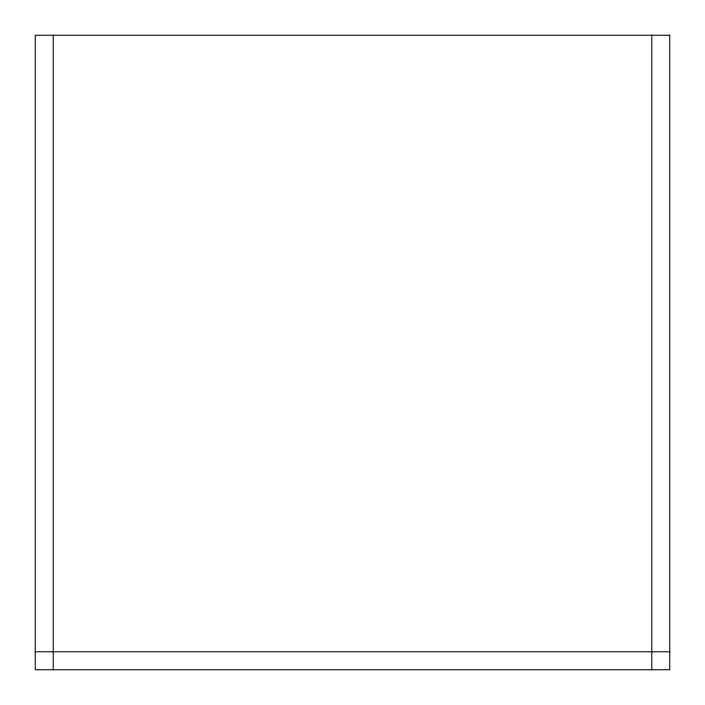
<?xml version="1.0" encoding="UTF-8"?>
<svg xmlns="http://www.w3.org/2000/svg" width="705" height="705" viewBox="0 0 705 705"><rect width="100%" height="100%" fill="white"/><g stroke="black" fill="none" stroke-linecap="round" stroke-linejoin="round"><path stroke-width="1.06" d="M35.25 651.773L669.75 651.773M651.773 35.25L651.773 669.75M53.227 35.25L53.227 669.75M669.75 35.25L35.25 35.25L35.25 669.75L669.75 669.75L669.75 35.25"/></g></svg>
